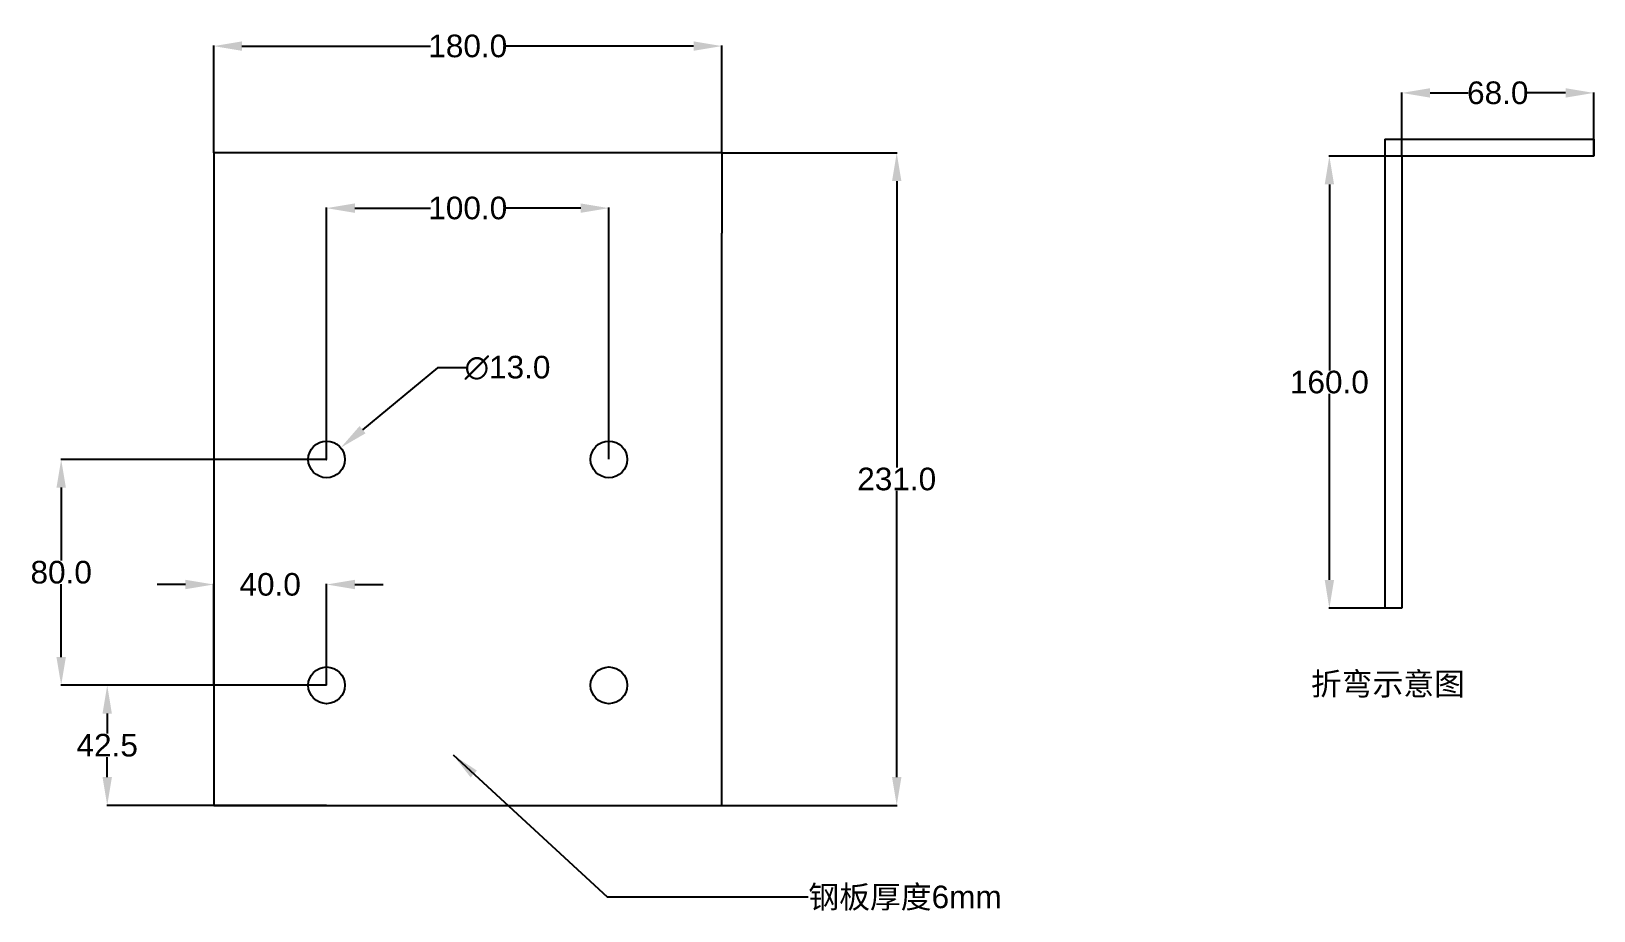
# Model space of a CAD drawing. Header units: millimetres. Extents: x -65 to 489, y -37 to 274.
import ezdxf

# ---------------------------------------------------------------- set-up
doc = ezdxf.new("R2010")
doc.units = ezdxf.units.MM
doc.styles.get("Standard").update_dxf_attribs({"font": 'arial.ttf'})
doc.dimstyles.get("Standard").update_dxf_attribs({"dimtxt": 8, "dimasz": 10, "dimexe": 0.18, "dimexo": 0.0625, "dimgap": 0.09, "dimtad": 0, "dimtih": 1, "dimtoh": 1, "dimdec": 1, "dimzin": 0, "dimdsep": 46, "dimtxsty": 'Standard', "dimcen": 0.09, "dimclrd": 3, "dimclre": 3, "dimclrt": 3, "dimadec": 0, "dimazin": 0, "dimtfac": 1, "dimtdec": 1, "dimtofl": 0, "dimtmove": 0, "dimatfit": 3, "dimfxl": 1, "dimtolj": 1, "dimtzin": 0, "dimarcsym": 0})

# ---------------------------------------------------------------- blocks, each defined once
blk = doc.blocks.new('*D12')
at = {"color": 3, "lineweight": -2, "transparency": 16777216}
for p, q in [((40, 122.56), (40, 211.63)), ((50, 211.45), (76.8, 211.45)), ((130, 211.45), (103.2, 211.45)), ((140, 122.56), (140, 211.63))]:
    blk.add_line(p, q, dxfattribs=at)
at = {"color": 3, "transparency": 16777216}
for points in [[(50, 213.11), (50, 209.78), (40, 211.45)], [(130, 213.11), (130, 209.78), (140, 211.45)]]:
    blk.add_solid(points, dxfattribs=at)
at = {"layer": 'Defpoints', "color": 0, "transparency": 16777216}
for p in [(140, 211.45), (40, 122.5), (140, 122.5)]:
    blk.add_point(p, dxfattribs=at)
at = {"color": 3, "transparency": 16777216, "insert": (90, 211.45), "char_height": 8, "attachment_point": 5}
blk.add_mtext('\\A1;100.0', dxfattribs=at)
blk = doc.blocks.new('*D13')
at = {"color": 3, "lineweight": -2, "transparency": 16777216}
for p, q in [((39.94, 42.5), (-37.9, 42.5)), ((-37.72, 32.5), (-37.72, 25.42)), ((-37.72, 10), (-37.72, 17.08)), ((39.94, 0), (-37.9, 0))]:
    blk.add_line(p, q, dxfattribs=at)
at = {"color": 3, "transparency": 16777216}
for points in [[(-39.39, 32.5), (-36.06, 32.5), (-37.72, 42.5)], [(-39.39, 10), (-36.06, 10), (-37.72, 0)]]:
    blk.add_solid(points, dxfattribs=at)
at = {"layer": 'Defpoints', "color": 0, "transparency": 16777216}
for p in [(40, 42.5), (-37.72, 0), (40, 0)]:
    blk.add_point(p, dxfattribs=at)
at = {"color": 3, "transparency": 16777216, "insert": (-37.72, 21.25), "char_height": 8, "attachment_point": 5}
blk.add_mtext('\\A1;42.5', dxfattribs=at)
blk = doc.blocks.new('*D14')
at = {"color": 3, "lineweight": -2, "transparency": 16777216}
for p, q in [((39.94, 122.5), (-54.2, 122.5)), ((-54.02, 112.5), (-54.02, 86.67)), ((-54.02, 52.5), (-54.02, 78.33)), ((39.88, 42.5), (-54.2, 42.5))]:
    blk.add_line(p, q, dxfattribs=at)
at = {"color": 3, "transparency": 16777216}
for points in [[(-55.69, 112.5), (-52.36, 112.5), (-54.02, 122.5)], [(-55.69, 52.5), (-52.36, 52.5), (-54.02, 42.5)]]:
    blk.add_solid(points, dxfattribs=at)
at = {"layer": 'Defpoints', "color": 0, "transparency": 16777216}
for p in [(-54.02, 122.5), (40, 122.5), (39.94, 42.5)]:
    blk.add_point(p, dxfattribs=at)
at = {"color": 3, "transparency": 16777216, "insert": (-54.02, 82.5), "char_height": 8, "attachment_point": 5}
blk.add_mtext('\\A1;80.0', dxfattribs=at)
blk = doc.blocks.new('*D15')
at = {"color": 3, "lineweight": -2, "transparency": 16777216}
for p, q in [((79.26, 154.9), (52.73, 133)), ((89.26, 154.9), (79.26, 154.9)), ((39.91, 122.5), (40.09, 122.5)), ((40, 122.41), (40, 122.59))]:
    blk.add_line(p, q, dxfattribs=at)
at = {"color": 3, "transparency": 16777216}
blk.add_solid([(51.67, 134.29), (53.79, 131.72), (45.01, 126.64)], dxfattribs=at)
at = {"layer": 'Defpoints', "color": 0, "transparency": 16777216}
for p in [(45.01, 126.64), (34.99, 118.36)]:
    blk.add_point(p, dxfattribs=at)
at = {"color": 3, "transparency": 16777216, "insert": (104.08, 154.9), "char_height": 8, "attachment_point": 5}
blk.add_mtext('\\A1;∅13.0', dxfattribs=at)
blk = doc.blocks.new('*D16')
at = {"color": 3, "lineweight": -2, "transparency": 16777216}
for p, q in [((-10, 78.2), (-20, 78.2)), ((0, 42.56), (0, 78.38)), ((40, 42.56), (40, 78.38)), ((50, 78.2), (60, 78.2))]:
    blk.add_line(p, q, dxfattribs=at)
at = {"color": 3, "transparency": 16777216}
for points in [[(-10, 79.87), (-10, 76.53), (0, 78.2)], [(50, 79.87), (50, 76.53), (40, 78.2)]]:
    blk.add_solid(points, dxfattribs=at)
at = {"layer": 'Defpoints', "color": 0, "transparency": 16777216}
for p in [(0, 78.2), (0, 42.5), (40, 42.5)]:
    blk.add_point(p, dxfattribs=at)
at = {"color": 3, "transparency": 16777216, "insert": (20, 78.2), "char_height": 8, "attachment_point": 5}
blk.add_mtext('\\A1;40.0', dxfattribs=at)
blk = doc.blocks.new('*D17')
at = {"color": 3, "lineweight": -2, "transparency": 16777216}
for p, q in [((420.86, 229.89), (420.86, 252.42)), ((430.86, 252.24), (444.37, 252.24)), ((478.86, 252.24), (465.35, 252.24)), ((488.86, 229.89), (488.86, 252.42))]:
    blk.add_line(p, q, dxfattribs=at)
at = {"color": 3, "transparency": 16777216}
for points in [[(430.86, 253.91), (430.86, 250.57), (420.86, 252.24)], [(478.86, 253.91), (478.86, 250.57), (488.86, 252.24)]]:
    blk.add_solid(points, dxfattribs=at)
at = {"layer": 'Defpoints', "color": 0, "transparency": 16777216}
for p in [(420.86, 252.24), (420.86, 229.83), (488.86, 229.83)]:
    blk.add_point(p, dxfattribs=at)
at = {"color": 3, "transparency": 16777216, "insert": (454.86, 252.24), "char_height": 8, "attachment_point": 5}
blk.add_mtext('\\A1;68.0', dxfattribs=at)
blk = doc.blocks.new('*D18')
at = {"color": 3, "lineweight": -2, "transparency": 16777216}
for p, q in [((420.8, 229.83), (395.03, 229.83)), ((395.21, 219.83), (395.21, 154.01)), ((395.21, 79.83), (395.21, 145.66)), ((420.8, 69.83), (395.03, 69.83))]:
    blk.add_line(p, q, dxfattribs=at)
at = {"color": 3, "transparency": 16777216}
for points in [[(393.55, 219.83), (396.88, 219.83), (395.21, 229.83)], [(393.55, 79.83), (396.88, 79.83), (395.21, 69.83)]]:
    blk.add_solid(points, dxfattribs=at)
at = {"layer": 'Defpoints', "color": 0, "transparency": 16777216}
for p in [(395.21, 229.83), (420.86, 229.83), (420.86, 69.83)]:
    blk.add_point(p, dxfattribs=at)
at = {"color": 3, "transparency": 16777216, "insert": (395.21, 149.83), "char_height": 8, "attachment_point": 5}
blk.add_mtext('\\A1;160.0', dxfattribs=at)
blk = doc.blocks.new('*D19')
at = {"color": 3, "lineweight": -2, "transparency": 16777216}
for p, q in [((180.06, 231), (242.13, 231)), ((241.95, 221), (241.95, 119.68)), ((241.95, 10), (241.95, 111.32)), ((180.06, 0), (242.13, 0))]:
    blk.add_line(p, q, dxfattribs=at)
at = {"color": 3, "transparency": 16777216}
for points in [[(240.28, 221), (243.61, 221), (241.95, 231)], [(240.28, 10), (243.61, 10), (241.95, 0)]]:
    blk.add_solid(points, dxfattribs=at)
at = {"layer": 'Defpoints', "color": 0, "transparency": 16777216}
for p in [(180, 231), (180, 0), (241.95, 0)]:
    blk.add_point(p, dxfattribs=at)
at = {"color": 3, "transparency": 16777216, "insert": (241.95, 115.5), "char_height": 8, "attachment_point": 5}
blk.add_mtext('\\A1;231.0', dxfattribs=at)
blk = doc.blocks.new('*D20')
at = {"color": 3, "lineweight": -2, "transparency": 16777216}
for p, q in [((0, 231.06), (0, 269)), ((10, 268.82), (76.8, 268.82)), ((170, 268.82), (103.2, 268.82)), ((180, 231.06), (180, 269))]:
    blk.add_line(p, q, dxfattribs=at)
at = {"color": 3, "transparency": 16777216}
for points in [[(10, 270.48), (10, 267.15), (0, 268.82)], [(170, 270.48), (170, 267.15), (180, 268.82)]]:
    blk.add_solid(points, dxfattribs=at)
at = {"layer": 'Defpoints', "color": 0, "transparency": 16777216}
for p in [(180, 268.82), (0, 231), (180, 231)]:
    blk.add_point(p, dxfattribs=at)
at = {"color": 3, "transparency": 16777216, "insert": (90, 268.82), "char_height": 8, "attachment_point": 5}
blk.add_mtext('\\A1;180.0', dxfattribs=at)

msp = doc.modelspace()

# ---------------------------------------------------------------- linework, layer by layer
at = {"color": 0}
for p, q in [((414.86, 235.83), (414.86, 69.83)), ((414.86, 235.83), (488.86, 235.83)), ((488.86, 235.83), (488.86, 229.83)), ((0, 231), (0, 203.06)), ((180, 231), (180, 202.58)), ((488.86, 229.83), (420.86, 229.83)), ((420.86, 229.83), (420.86, 69.83)), ((420.86, 69.83), (414.86, 69.83))]:
    msp.add_line(p, q, dxfattribs=at)
for points in [[(180, 231), (0, 231)], [(0, 203.06), (0, 0), (180, 0), (180, 202.58)]]:
    msp.add_lwpolyline(points)
msp.add_lwpolyline([(0, 35.66), (0, 35.66), (0, 35.66), (0, 35.66)], close=True)
for centre in [(40, 122.5), (140, 122.5), (40, 42.5), (140, 42.5)]:
    msp.add_circle(centre, 6.5)

# ---------------------------------------------------------------- texts
at = {"color": 3, "char_height": 8, "attachment_point": 1}
for s, insert, width in [('{\\fSimSun|b0|i0|c134|p2;折弯示意图}', (388.67, 47.02), 74.0149), ('{\\fSimSun|b0|i0|c134|p2;钢板厚度}6mm', (210.65, -28.41), 113.1993)]:
    msp.add_mtext(s, dxfattribs=dict(at, insert=insert, width=width))

# ---------------------------------------------------------------- dimensions: what is measured, and where the dimension line sits
at = {"color": 3}
for base, p1, p2, picture, middle in [((180, 268.82), (0, 231), (180, 231), '*D20', (90, 268.82)), ((420.86, 252.24), (488.86, 229.83), (420.86, 229.83), '*D17', (454.86, 252.24)), ((140, 211.45), (40, 122.5), (140, 122.5), '*D12', (90, 211.45)), ((0, 78.2), (40, 42.5), (0, 42.5), '*D16', (20, 78.2))]:
    dim = msp.add_linear_dim(base=base, p1=p1, p2=p2, dimstyle='Standard', dxfattribs=at)
    dim.commit()
    dim.dimension.update_dxf_attribs({"geometry": picture, "text_midpoint": middle})
for base, p1, p2, picture, middle in [((241.95, 0), (180, 231), (180, 0), '*D19', (241.95, 115.5)), ((395.21, 229.83), (420.86, 69.83), (420.86, 229.83), '*D18', (395.21, 149.83)), ((-54.02, 122.5), (39.94, 42.5), (40, 122.5), '*D14', (-54.02, 82.5))]:
    dim = msp.add_linear_dim(base=base, p1=p1, p2=p2, angle=90, dimstyle='Standard', dxfattribs=at)
    dim.commit()
    dim.dimension.update_dxf_attribs({"geometry": picture, "text_midpoint": middle})
dim = msp.add_diameter_dim_2p(p1=(34.99, 118.36), p2=(45.01, 126.64), dimstyle='Standard', dxfattribs=at)
dim.commit()
dim.dimension.update_dxf_attribs({"geometry": '*D15', "text_midpoint": (104.08, 154.9), "dimtype": 163})
dim = msp.add_linear_dim(base=(-37.72, 0), p1=(40, 42.5), p2=(40, 0), angle=90, dimstyle='Standard', dxfattribs=at)
dim.commit()
dim.dimension.update_dxf_attribs({"geometry": '*D13', "text_midpoint": (-37.72, 21.25), "dimtype": 160})

# ---------------------------------------------------------------- leaders
at = {"color": 3, "annotation_type": 0, "has_hookline": 1, "hookline_direction": 0, "text_width": 69.52}
msp.add_leader([(84.78, 17.87), (139.44, -32.41), (210.56, -32.41)], dimstyle='Standard', override={"dimgap": 0.09, "dimtad": 0}, dxfattribs=at)

doc.saveas('drawing.dxf')
